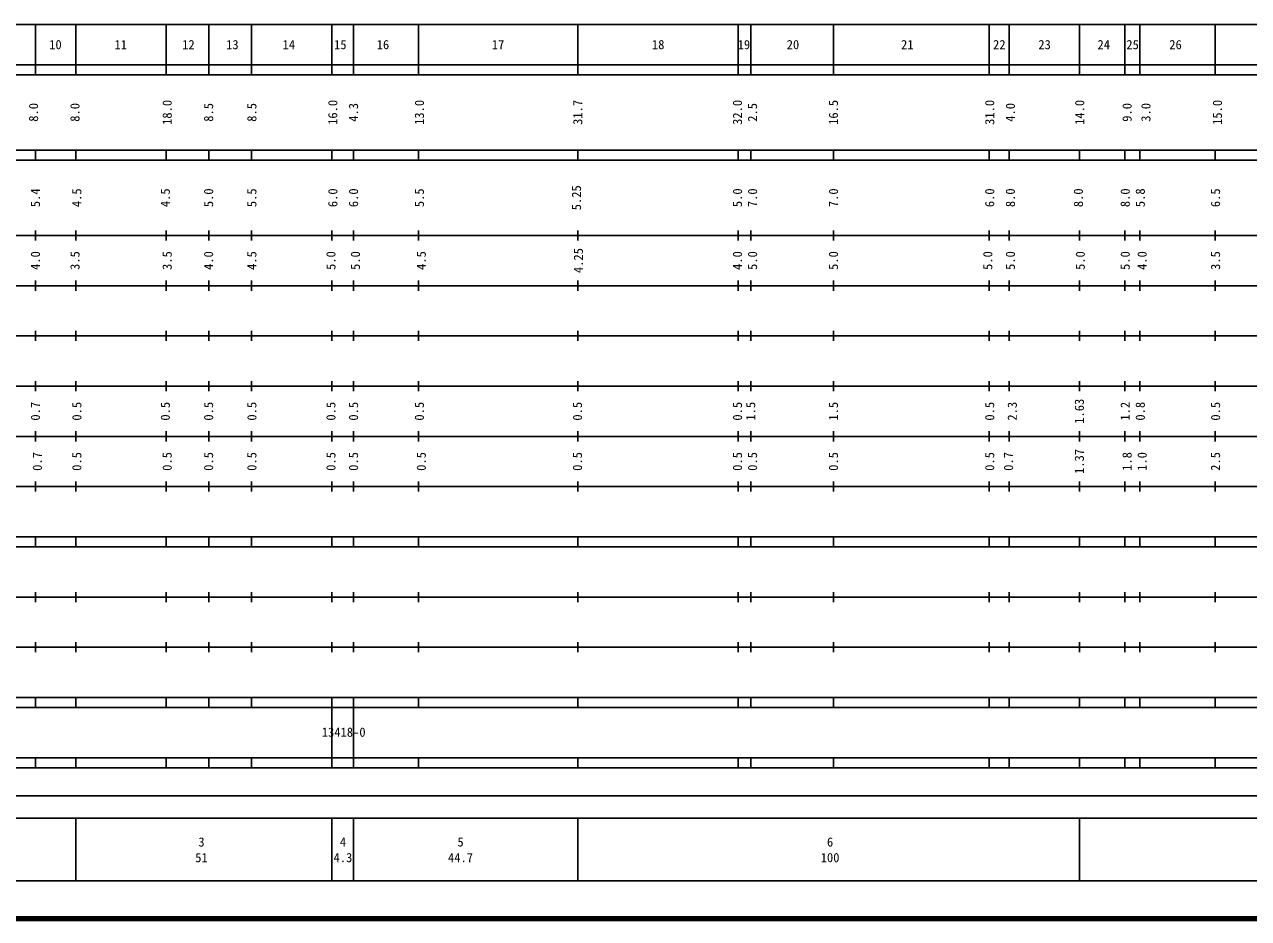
# Model space of a CAD drawing. Units: millimetres on the paper. Extents: x 40 to 680, y 20 to 380.
# Drawn here: x 257.8 to 501.7, y 20 to 198 of the extents above; entities that cross this region are included whole.
import ezdxf
from ezdxf.enums import TextEntityAlignment as Align

# ---------------------------------------------------------------- set-up
doc = ezdxf.new("R2010")
doc.units = ezdxf.units.MM
doc.layers.add('M-TTL', color=2, linetype='Continuous', lineweight=140)
doc.layers.add('M-TTL-BAND', color=7, linetype='Continuous', lineweight=25)
doc.styles.add('ＭＳ ゴシック', font='')
doc.styles.get('ＭＳ ゴシック').set_extended_font_data('MS Gothic')

msp = doc.modelspace()

# ---------------------------------------------------------------- linework, layer by layer
at = {"layer": 'M-TTL'}
msp.add_line((40, 20), (680, 20), dxfattribs=at)
at = {"layer": 'M-TTL-BAND'}
for p, q in [((68, 198), (579, 198)), ((260, 198), (260, 188)), ((268, 198), (268, 188)), ((286, 198), (286, 188)), ((294.5, 198), (294.5, 188)), ((303, 198), (303, 188)), ((319, 198), (319, 188)), ((323.3, 198), (323.3, 188)), ((336.3, 198), (336.3, 188)), ((368, 198), (368, 188)), ((400, 198), (400, 188)), ((402.5, 198), (402.5, 188)), ((419, 198), (419, 188)), ((450, 198), (450, 188)), ((454, 198), (454, 188)), ((468, 198), (468, 188)), ((477, 198), (477, 188)), ((480, 198), (480, 188)), ((495, 198), (495, 188)), ((40, 190), (579, 190)), ((40, 188), (579, 188)), ((40, 173), (579, 173)), ((40, 171), (579, 171)), ((260, 173), (260, 171)), ((268, 173), (268, 171)), ((286, 173), (286, 171)), ((294.5, 173), (294.5, 171)), ((303, 173), (303, 171)), ((319, 173), (319, 171)), ((323.3, 173), (323.3, 171)), ((336.3, 173), (336.3, 171)), ((368, 171), (368, 173)), ((400, 173), (400, 171)), ((402.5, 173), (402.5, 171)), ((419, 173), (419, 171)), ((450, 173), (450, 171)), ((454, 173), (454, 171)), ((468, 171), (468, 173)), ((477, 173), (477, 171)), ((480, 173), (480, 171)), ((495, 173), (495, 171)), ((260, 157), (260, 155)), ((268, 157), (268, 155)), ((286, 157), (286, 155)), ((294.5, 157), (294.5, 155)), ((303, 157), (303, 155)), ((319, 157), (319, 155)), ((323.3, 157), (323.3, 155)), ((336.3, 157), (336.3, 155)), ((368, 155), (368, 157)), ((400, 157), (400, 155)), ((402.5, 157), (402.5, 155)), ((419, 157), (419, 155)), ((450, 157), (450, 155)), ((454, 157), (454, 155)), ((468, 155), (468, 157)), ((477, 157), (477, 155)), ((480, 157), (480, 155)), ((495, 157), (495, 155)), ((40, 156), (579, 156)), ((260, 147), (260, 145)), ((268, 147), (268, 145)), ((286, 147), (286, 145)), ((294.5, 147), (294.5, 145)), ((303, 147), (303, 145)), ((319, 147), (319, 145)), ((323.3, 147), (323.3, 145)), ((336.3, 147), (336.3, 145)), ((368, 145), (368, 147)), ((400, 147), (400, 145)), ((402.5, 147), (402.5, 145)), ((419, 147), (419, 145)), ((450, 147), (450, 145)), ((454, 147), (454, 145)), ((468, 145), (468, 147)), ((477, 147), (477, 145)), ((480, 147), (480, 145)), ((495, 147), (495, 145)), ((46, 146), (579, 146)), ((260, 137), (260, 135)), ((268, 137), (268, 135)), ((286, 137), (286, 135)), ((294.5, 137), (294.5, 135)), ((303, 137), (303, 135)), ((319, 137), (319, 135)), ((323.3, 137), (323.3, 135)), ((336.3, 137), (336.3, 135)), ((368, 135), (368, 137)), ((400, 137), (400, 135)), ((402.5, 137), (402.5, 135)), ((419, 137), (419, 135)), ((450, 137), (450, 135)), ((454, 137), (454, 135)), ((468, 135), (468, 137)), ((477, 137), (477, 135)), ((480, 137), (480, 135)), ((495, 137), (495, 135)), ((52, 136), (579, 136)), ((260, 127), (260, 125)), ((268, 127), (268, 125)), ((286, 127), (286, 125)), ((294.5, 127), (294.5, 125)), ((303, 127), (303, 125)), ((319, 127), (319, 125)), ((323.3, 127), (323.3, 125)), ((336.3, 127), (336.3, 125)), ((368, 125), (368, 127)), ((400, 127), (400, 125)), ((402.5, 127), (402.5, 125)), ((419, 127), (419, 125)), ((450, 127), (450, 125)), ((454, 127), (454, 125)), ((468, 125), (468, 127)), ((477, 127), (477, 125)), ((480, 127), (480, 125)), ((495, 127), (495, 125)), ((46, 126), (579, 126)), ((52, 116), (579, 116)), ((260, 117), (260, 115)), ((268, 117), (268, 115)), ((286, 117), (286, 115)), ((294.5, 117), (294.5, 115)), ((303, 117), (303, 115)), ((319, 117), (319, 115)), ((323.3, 117), (323.3, 115)), ((336.3, 117), (336.3, 115)), ((368, 115), (368, 117)), ((400, 117), (400, 115)), ((402.5, 117), (402.5, 115)), ((419, 117), (419, 115)), ((450, 117), (450, 115)), ((454, 117), (454, 115)), ((468, 115), (468, 117)), ((477, 117), (477, 115)), ((480, 117), (480, 115)), ((495, 117), (495, 115)), ((46, 106), (579, 106)), ((260, 107), (260, 105)), ((268, 107), (268, 105)), ((286, 107), (286, 105)), ((294.5, 107), (294.5, 105)), ((303, 107), (303, 105)), ((319, 107), (319, 105)), ((323.3, 107), (323.3, 105)), ((336.3, 107), (336.3, 105)), ((368, 105), (368, 107)), ((400, 107), (400, 105)), ((402.5, 107), (402.5, 105)), ((419, 107), (419, 105)), ((450, 107), (450, 105)), ((454, 107), (454, 105)), ((468, 105), (468, 107)), ((477, 107), (477, 105)), ((480, 107), (480, 105)), ((495, 107), (495, 105)), ((40, 96), (579, 96)), ((260, 96), (260, 94)), ((268, 96), (268, 94)), ((286, 96), (286, 94)), ((294.5, 96), (294.5, 94)), ((303, 96), (303, 94)), ((319, 96), (319, 94)), ((323.3, 96), (323.3, 94)), ((336.3, 96), (336.3, 94)), ((368, 94), (368, 96)), ((400, 96), (400, 94)), ((402.5, 96), (402.5, 94)), ((419, 96), (419, 94)), ((450, 96), (450, 94)), ((454, 96), (454, 94)), ((468, 94), (468, 96)), ((477, 96), (477, 94)), ((480, 96), (480, 94)), ((495, 96), (495, 94)), ((40, 94), (579, 94)), ((49, 84), (579, 84)), ((260, 85), (260, 83)), ((268, 85), (268, 83)), ((286, 85), (286, 83)), ((294.5, 85), (294.5, 83)), ((303, 85), (303, 83)), ((319, 85), (319, 83)), ((323.3, 85), (323.3, 83)), ((336.3, 85), (336.3, 83)), ((368, 83), (368, 85)), ((400, 85), (400, 83)), ((402.5, 85), (402.5, 83)), ((419, 85), (419, 83)), ((450, 85), (450, 83)), ((454, 85), (454, 83)), ((468, 83), (468, 85)), ((477, 85), (477, 83)), ((480, 85), (480, 83)), ((495, 85), (495, 83)), ((40, 74), (579, 74)), ((260, 75), (260, 73)), ((268, 75), (268, 73)), ((286, 75), (286, 73)), ((294.5, 75), (294.5, 73)), ((303, 75), (303, 73)), ((319, 75), (319, 73)), ((323.3, 75), (323.3, 73)), ((336.3, 75), (336.3, 73)), ((368, 73), (368, 75)), ((400, 75), (400, 73)), ((402.5, 75), (402.5, 73)), ((419, 75), (419, 73)), ((450, 75), (450, 73)), ((454, 75), (454, 73)), ((468, 73), (468, 75)), ((477, 75), (477, 73)), ((480, 75), (480, 73)), ((495, 75), (495, 73)), ((40, 64), (579, 64)), ((260, 64), (260, 62)), ((268, 64), (268, 62)), ((286, 64), (286, 62)), ((294.5, 64), (294.5, 62)), ((303, 64), (303, 62)), ((319, 64), (319, 52)), ((323.3, 64), (323.3, 52)), ((336.3, 64), (336.3, 62)), ((368, 62), (368, 64)), ((400, 64), (400, 62)), ((402.5, 64), (402.5, 62)), ((419, 64), (419, 62)), ((450, 64), (450, 62)), ((454, 64), (454, 62)), ((468, 62), (468, 64)), ((477, 64), (477, 62)), ((480, 64), (480, 62)), ((495, 64), (495, 62)), ((40, 62), (579, 62)), ((40, 52), (579, 52)), ((260, 52), (260, 50)), ((268, 52), (268, 50)), ((286, 52), (286, 50)), ((294.5, 52), (294.5, 50)), ((303, 52), (303, 50)), ((319, 52), (319, 50)), ((323.3, 52), (323.3, 50)), ((336.3, 52), (336.3, 50)), ((368, 50), (368, 52)), ((400, 52), (400, 50)), ((402.5, 52), (402.5, 50)), ((419, 52), (419, 50)), ((450, 52), (450, 50)), ((454, 52), (454, 50)), ((468, 50), (468, 52)), ((477, 52), (477, 50)), ((480, 52), (480, 50)), ((495, 52), (495, 50)), ((40, 50), (579, 50)), ((70.805, 44.406), (565.903, 44.406)), ((40, 40), (579, 40)), ((268, 40), (268, 27.5)), ((319, 40), (319, 27.5)), ((323.3, 40), (323.3, 27.5)), ((368, 40), (368, 27.5)), ((468, 40), (468, 27.5)), ((68, 27.5), (579, 27.5))]:
    msp.add_line(p, q, dxfattribs=at)

# ---------------------------------------------------------------- texts
at = {"layer": 'M-TTL-BAND', "style": 'ＭＳ ゴシック'}
for s, p in [('10', (263.946, 194)), ('11', (276.947, 194)), ('12', (290.447, 194)), ('13', (299.197, 194)), ('14', (310.448, 194)), ('15', (320.698, 194)), ('16', (329.199, 194)), ('17', (352.139, 194)), ('18', (384.037, 194)), ('19', (401.118, 194)), ('20', (410.896, 194)), ('21', (433.675, 194)), ('22', (452.009, 194)), ('23', (461.027, 194)), ('24', (472.816, 194)), ('25', (478.565, 194)), ('26', (487.121, 194)), ('13418-0', (321.378, 57.106)), ('3', (293.04, 35.238)), ('4', (321.227, 35.238)), ('5', (344.656, 35.238)), ('6', (418.288, 35.238)), ('51', (293.04, 32.131)), ('4.3', (321.227, 32.131)), ('44.7', (344.656, 32.131)), ('100', (418.288, 32.131))]:
    msp.add_text(s, height=1.833, dxfattribs=at).set_placement(p, align=Align.MIDDLE_CENTER)
for s, p in [('8.0', (259.57, 180.5)), ('8.0', (267.82, 180.5)), ('18.0', (286.196, 180.5)), ('8.5', (294.446, 180.5)), ('8.5', (303.071, 180.5)), ('16.0', (319.197, 180.5)), ('4.3', (323.322, 180.5)), ('13.0', (336.448, 180.5)), ('31.7', (368.002, 180.5)), ('32.0', (399.825, 180.5)), ('2.5', (402.825, 180.5)), ('16.5', (418.951, 180.5)), ('31.0', (450.077, 180.5)), ('4.0', (454.202, 180.5)), ('14.0', (468.002, 180.5)), ('9.0', (477.453, 180.5)), ('3.0', (481.203, 180.5)), ('15.0', (495.453, 180.5)), ('5.25', (367.75, 163.5)), ('5.4', (259.945, 163.5)), ('4.5', (268.195, 163.5)), ('4.5', (285.821, 163.5)), ('5.0', (294.446, 163.5)), ('5.5', (303.071, 163.5)), ('6.0', (319.197, 163.5)), ('6.0', (323.322, 163.5)), ('5.5', (336.448, 163.5)), ('5.0', (399.825, 163.5)), ('7.0', (402.825, 163.5)), ('7.0', (418.951, 163.5)), ('6.0', (450.077, 163.5)), ('8.0', (454.202, 163.5)), ('8.0', (467.75, 163.5)), ('8.0', (477.078, 163.5)), ('5.8', (480.078, 163.5)), ('6.5', (495.078, 163.5)), ('4.0', (259.945, 151)), ('3.5', (267.82, 151)), ('3.5', (286.196, 151)), ('4.0', (294.446, 151)), ('4.5', (303.071, 151)), ('5.0', (318.822, 151)), ('5.0', (323.697, 151)), ('4.5', (336.823, 151)), ('4.25', (368.125, 151)), ('4.0', (399.825, 151)), ('5.0', (402.825, 151)), ('5.0', (418.951, 151)), ('5.0', (449.702, 151)), ('5.0', (454.202, 151)), ('5.0', (468.125, 151)), ('5.0', (477.078, 151)), ('4.0', (480.453, 151)), ('3.5', (495.078, 151)), ('0.7', (259.945, 121)), ('0.5', (268.195, 121)), ('0.5', (285.821, 121)), ('0.5', (294.446, 121)), ('0.5', (303.071, 121)), ('0.5', (318.822, 121)), ('0.5', (323.322, 121)), ('0.5', (336.448, 121)), ('0.5', (367.938, 121)), ('0.5', (399.825, 121)), ('1.5', (402.45, 121)), ('1.5', (418.951, 121)), ('0.5', (450.077, 121)), ('2.3', (454.577, 121)), ('1.63', (467.938, 121)), ('1.2', (477.078, 121)), ('0.8', (480.078, 121)), ('0.5', (495.078, 121)), ('0.7', (260.32, 111)), ('0.5', (268.195, 111)), ('0.5', (286.196, 111)), ('0.5', (294.446, 111)), ('0.5', (303.071, 111)), ('0.5', (318.822, 111)), ('0.5', (323.322, 111)), ('0.5', (336.823, 111)), ('0.5', (367.938, 111)), ('0.5', (399.825, 111)), ('0.5', (402.825, 111)), ('0.5', (418.951, 111)), ('0.5', (450.077, 111)), ('0.7', (453.827, 111)), ('1.37', (467.938, 111)), ('1.8', (477.453, 111)), ('1.0', (480.453, 111)), ('2.5', (495.078, 111))]:
    msp.add_text(s, height=1.833, rotation=90, dxfattribs=at).set_placement(p, align=Align.MIDDLE_CENTER)

doc.saveas('drawing.dxf')
